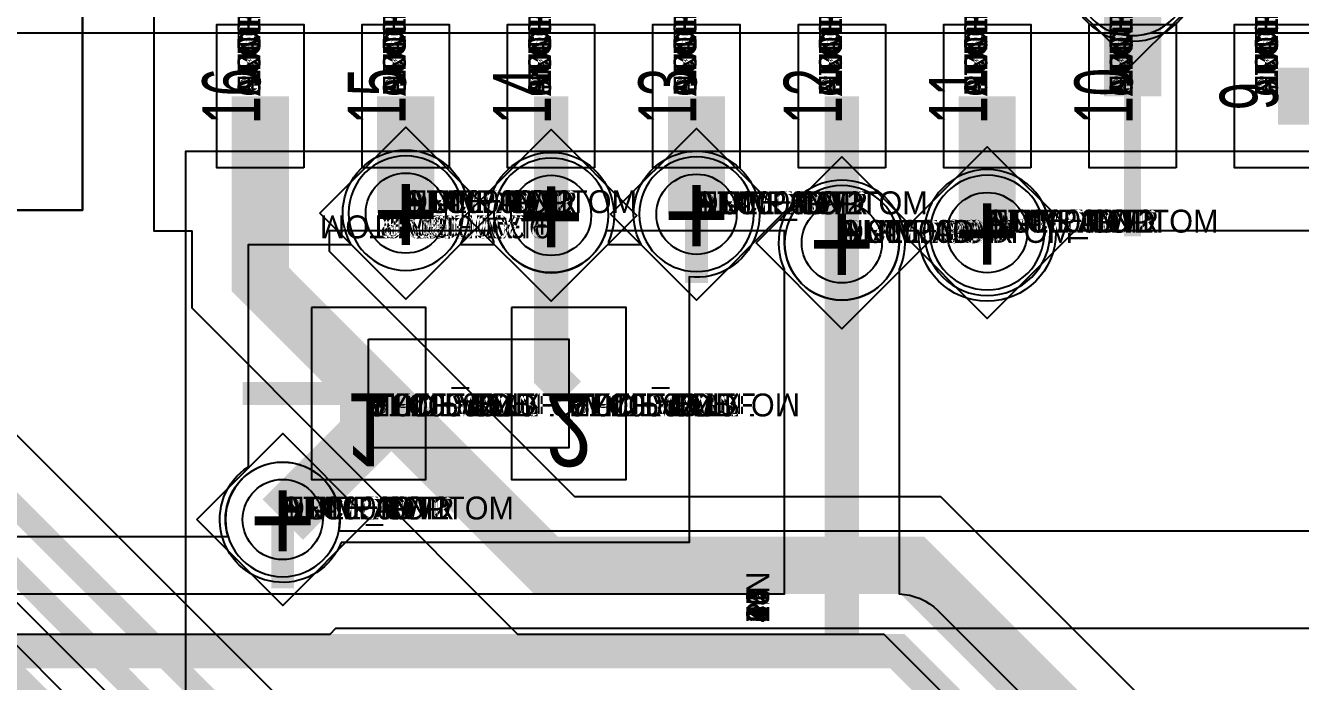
# Model space of a CAD drawing. Extents: x 0 to 323, y 0 to 320.
# Drawn here: x 116.62 to 127.76, y 221.19 to 226.92 of the extents above; entities that cross this region are included whole.
import ezdxf
from ezdxf.enums import TextEntityAlignment as Align

# ---------------------------------------------------------------- set-up
doc = ezdxf.new("R2010")
doc.units = 0
doc.header["$MEASUREMENT"] = 0
doc.layers.get('0').update_dxf_attribs({"linetype": 'CONTINUOUS'})
for name, color, linetype in [('CDN_FIGURES', 7, 'CONTINUOUS'), ('ETCH_BOTTOM', 7, 'CONTINUOUS'), ('ETCH_GND', 3, 'CONTINUOUS'), ('ETCH_INT1', 4, 'CONTINUOUS'), ('ETCH_INT2', 5, 'CONTINUOUS'), ('ETCH_PWR', 6, 'CONTINUOUS'), ('ETCH_TOP', 2, 'CONTINUOUS'), ('MANUFACTURING_NCLEGEND-1-6', 8, 'CONTINUOUS'), ('PACKAGE_GEOMETRY_ASSEMBLY_TOP', 11, 'CONTINUOUS'), ('PACKAGE_GEOMETRY_PIN_NUMBER', 9, 'CONTINUOUS')]:
    doc.layers.add(name, color=color, linetype=linetype)

# ---------------------------------------------------------------- blocks, each defined once
blk = doc.blocks.new('PAD_INFO')
for tag in ['SHAPE_TYPE', 'PAD_HEIGHT', 'PAD_LAYER', 'PAD_TYPE', 'PAD_WIDTH']:
    blk.add_attdef(tag, (0, 0), '', height=0.2)
at = {"flags": 2}
blk.add_attdef('CDN_TYPE', (0, 0), '', height=0.2, dxfattribs=at)
blk = doc.blocks.new('DRILL_INFO')
at = {"flags": 2}
blk.add_attdef('CDN_TYPE', (0, 0), '', height=0.2, dxfattribs=at)
for tag in ['FSHAPE', 'FCHAR', 'DRILL_HEIGHT', 'DIAMETER', 'PLATED', 'DRILL_WIDTH']:
    blk.add_attdef(tag, (0, 0), '', height=0.2)
blk = doc.blocks.new('VIA0700X0300')
at = {"layer": 'ETCH_BOTTOM'}
blk.add_circle((0, 0), 0.35, dxfattribs=at)
at = {"layer": 'ETCH_GND'}
blk.add_circle((0, 0), 0.35, dxfattribs=at)
at = {"layer": 'ETCH_INT1'}
blk.add_circle((0, 0), 0.35, dxfattribs=at)
at = {"layer": 'ETCH_INT2'}
blk.add_circle((0, 0), 0.35, dxfattribs=at)
at = {"layer": 'ETCH_PWR'}
blk.add_circle((0, 0), 0.35, dxfattribs=at)
at = {"layer": 'ETCH_TOP'}
blk.add_circle((0, 0), 0.35, dxfattribs=at)
ref = blk.add_blockref('PAD_INFO', (0, 0))
ref.add_attrib('PAD_LAYER', 'ETCH_TOP', (0, 0), dxfattribs={"height": 0.2})
ref.add_attrib('SHAPE_TYPE', 'NULL', (0, 0), dxfattribs={"height": 0.2})
ref.add_attrib('PAD_TYPE', 'ANTIPAD', (0, 0), dxfattribs={"height": 0.2})
ref.add_attrib('PAD_WIDTH', '0.000000', (0, 0), dxfattribs={"height": 0.2})
ref.add_attrib('PAD_HEIGHT', '0.000000', (0, 0), dxfattribs={"height": 0.2})
ref = blk.add_blockref('PAD_INFO', (0, 0))
ref.add_attrib('PAD_LAYER', 'ETCH_GND', (0, 0), dxfattribs={"height": 0.2})
ref.add_attrib('SHAPE_TYPE', 'NULL', (0, 0), dxfattribs={"height": 0.2})
ref.add_attrib('PAD_TYPE', 'ANTIPAD', (0, 0), dxfattribs={"height": 0.2})
ref.add_attrib('PAD_WIDTH', '0.000000', (0, 0), dxfattribs={"height": 0.2})
ref.add_attrib('PAD_HEIGHT', '0.000000', (0, 0), dxfattribs={"height": 0.2})
ref = blk.add_blockref('PAD_INFO', (0, 0))
ref.add_attrib('PAD_LAYER', 'ETCH_INT1', (0, 0), dxfattribs={"height": 0.2})
ref.add_attrib('SHAPE_TYPE', 'NULL', (0, 0), dxfattribs={"height": 0.2})
ref.add_attrib('PAD_TYPE', 'ANTIPAD', (0, 0), dxfattribs={"height": 0.2})
ref.add_attrib('PAD_WIDTH', '0.000000', (0, 0), dxfattribs={"height": 0.2})
ref.add_attrib('PAD_HEIGHT', '0.000000', (0, 0), dxfattribs={"height": 0.2})
ref = blk.add_blockref('PAD_INFO', (0, 0))
ref.add_attrib('PAD_LAYER', 'ETCH_INT2', (0, 0), dxfattribs={"height": 0.2})
ref.add_attrib('SHAPE_TYPE', 'NULL', (0, 0), dxfattribs={"height": 0.2})
ref.add_attrib('PAD_TYPE', 'ANTIPAD', (0, 0), dxfattribs={"height": 0.2})
ref.add_attrib('PAD_WIDTH', '0.000000', (0, 0), dxfattribs={"height": 0.2})
ref.add_attrib('PAD_HEIGHT', '0.000000', (0, 0), dxfattribs={"height": 0.2})
ref = blk.add_blockref('PAD_INFO', (0, 0))
ref.add_attrib('PAD_LAYER', 'ETCH_PWR', (0, 0), dxfattribs={"height": 0.2})
ref.add_attrib('SHAPE_TYPE', 'NULL', (0, 0), dxfattribs={"height": 0.2})
ref.add_attrib('PAD_TYPE', 'ANTIPAD', (0, 0), dxfattribs={"height": 0.2})
ref.add_attrib('PAD_WIDTH', '0.000000', (0, 0), dxfattribs={"height": 0.2})
ref.add_attrib('PAD_HEIGHT', '0.000000', (0, 0), dxfattribs={"height": 0.2})
ref = blk.add_blockref('PAD_INFO', (0, 0))
ref.add_attrib('PAD_LAYER', 'ETCH_BOTTOM', (0, 0), dxfattribs={"height": 0.2})
ref.add_attrib('SHAPE_TYPE', 'NULL', (0, 0), dxfattribs={"height": 0.2})
ref.add_attrib('PAD_TYPE', 'ANTIPAD', (0, 0), dxfattribs={"height": 0.2})
ref.add_attrib('PAD_WIDTH', '0.000000', (0, 0), dxfattribs={"height": 0.2})
ref.add_attrib('PAD_HEIGHT', '0.000000', (0, 0), dxfattribs={"height": 0.2})
ref = blk.add_blockref('PAD_INFO', (0, 0))
ref.add_attrib('PAD_LAYER', 'ETCH_TOP', (0, 0), dxfattribs={"height": 0.2})
ref.add_attrib('SHAPE_TYPE', 'NULL', (0, 0), dxfattribs={"height": 0.2})
ref.add_attrib('PAD_TYPE', 'THERMAL', (0, 0), dxfattribs={"height": 0.2})
ref.add_attrib('PAD_WIDTH', '0.000000', (0, 0), dxfattribs={"height": 0.2})
ref.add_attrib('PAD_HEIGHT', '0.000000', (0, 0), dxfattribs={"height": 0.2})
ref = blk.add_blockref('PAD_INFO', (0, 0))
ref.add_attrib('PAD_LAYER', 'ETCH_GND', (0, 0), dxfattribs={"height": 0.2})
ref.add_attrib('SHAPE_TYPE', 'NULL', (0, 0), dxfattribs={"height": 0.2})
ref.add_attrib('PAD_TYPE', 'THERMAL', (0, 0), dxfattribs={"height": 0.2})
ref.add_attrib('PAD_WIDTH', '0.000000', (0, 0), dxfattribs={"height": 0.2})
ref.add_attrib('PAD_HEIGHT', '0.000000', (0, 0), dxfattribs={"height": 0.2})
ref = blk.add_blockref('PAD_INFO', (0, 0))
ref.add_attrib('PAD_LAYER', 'ETCH_INT1', (0, 0), dxfattribs={"height": 0.2})
ref.add_attrib('SHAPE_TYPE', 'NULL', (0, 0), dxfattribs={"height": 0.2})
ref.add_attrib('PAD_TYPE', 'THERMAL', (0, 0), dxfattribs={"height": 0.2})
ref.add_attrib('PAD_WIDTH', '0.000000', (0, 0), dxfattribs={"height": 0.2})
ref.add_attrib('PAD_HEIGHT', '0.000000', (0, 0), dxfattribs={"height": 0.2})
ref = blk.add_blockref('PAD_INFO', (0, 0))
ref.add_attrib('PAD_LAYER', 'ETCH_INT2', (0, 0), dxfattribs={"height": 0.2})
ref.add_attrib('SHAPE_TYPE', 'NULL', (0, 0), dxfattribs={"height": 0.2})
ref.add_attrib('PAD_TYPE', 'THERMAL', (0, 0), dxfattribs={"height": 0.2})
ref.add_attrib('PAD_WIDTH', '0.000000', (0, 0), dxfattribs={"height": 0.2})
ref.add_attrib('PAD_HEIGHT', '0.000000', (0, 0), dxfattribs={"height": 0.2})
ref = blk.add_blockref('PAD_INFO', (0, 0))
ref.add_attrib('PAD_LAYER', 'ETCH_PWR', (0, 0), dxfattribs={"height": 0.2})
ref.add_attrib('SHAPE_TYPE', 'NULL', (0, 0), dxfattribs={"height": 0.2})
ref.add_attrib('PAD_TYPE', 'THERMAL', (0, 0), dxfattribs={"height": 0.2})
ref.add_attrib('PAD_WIDTH', '0.000000', (0, 0), dxfattribs={"height": 0.2})
ref.add_attrib('PAD_HEIGHT', '0.000000', (0, 0), dxfattribs={"height": 0.2})
ref = blk.add_blockref('PAD_INFO', (0, 0))
ref.add_attrib('PAD_LAYER', 'ETCH_BOTTOM', (0, 0), dxfattribs={"height": 0.2})
ref.add_attrib('SHAPE_TYPE', 'NULL', (0, 0), dxfattribs={"height": 0.2})
ref.add_attrib('PAD_TYPE', 'THERMAL', (0, 0), dxfattribs={"height": 0.2})
ref.add_attrib('PAD_WIDTH', '0.000000', (0, 0), dxfattribs={"height": 0.2})
ref.add_attrib('PAD_HEIGHT', '0.000000', (0, 0), dxfattribs={"height": 0.2})
ref = blk.add_blockref('PAD_INFO', (0, 0))
ref.add_attrib('PAD_LAYER', 'ETCH_TOP', (0, 0), dxfattribs={"height": 0.2})
ref.add_attrib('SHAPE_TYPE', 'CIRCLE', (0, 0), dxfattribs={"height": 0.2})
ref.add_attrib('PAD_TYPE', 'REGULAR', (0, 0), dxfattribs={"height": 0.2})
ref.add_attrib('PAD_WIDTH', '0.700000', (0, 0), dxfattribs={"height": 0.2})
ref.add_attrib('PAD_HEIGHT', '0.700000', (0, 0), dxfattribs={"height": 0.2})
ref = blk.add_blockref('PAD_INFO', (0, 0))
ref.add_attrib('PAD_LAYER', 'ETCH_GND', (0, 0), dxfattribs={"height": 0.2})
ref.add_attrib('SHAPE_TYPE', 'CIRCLE', (0, 0), dxfattribs={"height": 0.2})
ref.add_attrib('PAD_TYPE', 'REGULAR', (0, 0), dxfattribs={"height": 0.2})
ref.add_attrib('PAD_WIDTH', '0.700000', (0, 0), dxfattribs={"height": 0.2})
ref.add_attrib('PAD_HEIGHT', '0.700000', (0, 0), dxfattribs={"height": 0.2})
ref = blk.add_blockref('PAD_INFO', (0, 0))
ref.add_attrib('PAD_LAYER', 'ETCH_INT1', (0, 0), dxfattribs={"height": 0.2})
ref.add_attrib('SHAPE_TYPE', 'CIRCLE', (0, 0), dxfattribs={"height": 0.2})
ref.add_attrib('PAD_TYPE', 'REGULAR', (0, 0), dxfattribs={"height": 0.2})
ref.add_attrib('PAD_WIDTH', '0.700000', (0, 0), dxfattribs={"height": 0.2})
ref.add_attrib('PAD_HEIGHT', '0.700000', (0, 0), dxfattribs={"height": 0.2})
ref = blk.add_blockref('PAD_INFO', (0, 0))
ref.add_attrib('PAD_LAYER', 'ETCH_INT2', (0, 0), dxfattribs={"height": 0.2})
ref.add_attrib('SHAPE_TYPE', 'CIRCLE', (0, 0), dxfattribs={"height": 0.2})
ref.add_attrib('PAD_TYPE', 'REGULAR', (0, 0), dxfattribs={"height": 0.2})
ref.add_attrib('PAD_WIDTH', '0.700000', (0, 0), dxfattribs={"height": 0.2})
ref.add_attrib('PAD_HEIGHT', '0.700000', (0, 0), dxfattribs={"height": 0.2})
ref = blk.add_blockref('PAD_INFO', (0, 0))
ref.add_attrib('PAD_LAYER', 'ETCH_PWR', (0, 0), dxfattribs={"height": 0.2})
ref.add_attrib('SHAPE_TYPE', 'CIRCLE', (0, 0), dxfattribs={"height": 0.2})
ref.add_attrib('PAD_TYPE', 'REGULAR', (0, 0), dxfattribs={"height": 0.2})
ref.add_attrib('PAD_WIDTH', '0.700000', (0, 0), dxfattribs={"height": 0.2})
ref.add_attrib('PAD_HEIGHT', '0.700000', (0, 0), dxfattribs={"height": 0.2})
ref = blk.add_blockref('PAD_INFO', (0, 0))
ref.add_attrib('PAD_LAYER', 'ETCH_BOTTOM', (0, 0), dxfattribs={"height": 0.2})
ref.add_attrib('SHAPE_TYPE', 'CIRCLE', (0, 0), dxfattribs={"height": 0.2})
ref.add_attrib('PAD_TYPE', 'REGULAR', (0, 0), dxfattribs={"height": 0.2})
ref.add_attrib('PAD_WIDTH', '0.700000', (0, 0), dxfattribs={"height": 0.2})
ref.add_attrib('PAD_HEIGHT', '0.700000', (0, 0), dxfattribs={"height": 0.2})
ref = blk.add_blockref('DRILL_INFO', (0, 0))
ref.add_attrib('DIAMETER', '0.300000', (0, 0), dxfattribs={"height": 0.2})
ref.add_attrib('PLATED', 'PLATED', (0, 0), dxfattribs={"height": 0.2})
ref.add_attrib('FSHAPE', 'DIAMOND', (0, 0), dxfattribs={"height": 0.2})
ref.add_attrib('FCHAR', '+', (0, 0), dxfattribs={"height": 0.2})
ref.add_attrib('DRILL_WIDTH', '1.500000', (0, 0), dxfattribs={"height": 0.2})
ref.add_attrib('DRILL_HEIGHT', '1.500000', (0, 0), dxfattribs={"height": 0.2})
for tag in ['CDN_TYPE', 'PIN']:
    blk.add_attdef(tag, (0, 0), '', height=0.2)
at = {"flags": 2}
for tag in ['PSTKNAME', 'BBV']:
    blk.add_attdef(tag, (0, 0), '', height=0.2, dxfattribs=at)
blk = doc.blocks.new('FIGURE_DIAMOND')
at = {"layer": 'CDN_FIGURES'}
blk.add_lwpolyline([(-0.5, 0), (0, 0.5), (0.5, 0), (0, -0.5)], close=True, dxfattribs=at)
blk = doc.blocks.new('RC1000X1500TS')
at = {"layer": 'ETCH_TOP'}
blk.add_lwpolyline([(-0.5, -0.75), (-0.5, 0.75), (0.5, 0.75), (0.5, -0.75)], close=True, dxfattribs=at)
ref = blk.add_blockref('PAD_INFO', (0, 0))
ref.add_attrib('PAD_LAYER', 'ETCH_TOP', (0, 0), dxfattribs={"height": 0.2})
ref.add_attrib('SHAPE_TYPE', 'NULL', (0, 0), dxfattribs={"height": 0.2})
ref.add_attrib('PAD_TYPE', 'ANTIPAD', (0, 0), dxfattribs={"height": 0.2})
ref.add_attrib('PAD_WIDTH', '0.000000', (0, 0), dxfattribs={"height": 0.2})
ref.add_attrib('PAD_HEIGHT', '0.000000', (0, 0), dxfattribs={"height": 0.2})
ref = blk.add_blockref('PAD_INFO', (0, 0))
ref.add_attrib('PAD_LAYER', 'ETCH_GND', (0, 0), dxfattribs={"height": 0.2})
ref.add_attrib('SHAPE_TYPE', 'NULL', (0, 0), dxfattribs={"height": 0.2})
ref.add_attrib('PAD_TYPE', 'ANTIPAD', (0, 0), dxfattribs={"height": 0.2})
ref.add_attrib('PAD_WIDTH', '0.000000', (0, 0), dxfattribs={"height": 0.2})
ref.add_attrib('PAD_HEIGHT', '0.000000', (0, 0), dxfattribs={"height": 0.2})
ref = blk.add_blockref('PAD_INFO', (0, 0))
ref.add_attrib('PAD_LAYER', 'ETCH_INT1', (0, 0), dxfattribs={"height": 0.2})
ref.add_attrib('SHAPE_TYPE', 'NULL', (0, 0), dxfattribs={"height": 0.2})
ref.add_attrib('PAD_TYPE', 'ANTIPAD', (0, 0), dxfattribs={"height": 0.2})
ref.add_attrib('PAD_WIDTH', '0.000000', (0, 0), dxfattribs={"height": 0.2})
ref.add_attrib('PAD_HEIGHT', '0.000000', (0, 0), dxfattribs={"height": 0.2})
ref = blk.add_blockref('PAD_INFO', (0, 0))
ref.add_attrib('PAD_LAYER', 'ETCH_INT2', (0, 0), dxfattribs={"height": 0.2})
ref.add_attrib('SHAPE_TYPE', 'NULL', (0, 0), dxfattribs={"height": 0.2})
ref.add_attrib('PAD_TYPE', 'ANTIPAD', (0, 0), dxfattribs={"height": 0.2})
ref.add_attrib('PAD_WIDTH', '0.000000', (0, 0), dxfattribs={"height": 0.2})
ref.add_attrib('PAD_HEIGHT', '0.000000', (0, 0), dxfattribs={"height": 0.2})
ref = blk.add_blockref('PAD_INFO', (0, 0))
ref.add_attrib('PAD_LAYER', 'ETCH_PWR', (0, 0), dxfattribs={"height": 0.2})
ref.add_attrib('SHAPE_TYPE', 'NULL', (0, 0), dxfattribs={"height": 0.2})
ref.add_attrib('PAD_TYPE', 'ANTIPAD', (0, 0), dxfattribs={"height": 0.2})
ref.add_attrib('PAD_WIDTH', '0.000000', (0, 0), dxfattribs={"height": 0.2})
ref.add_attrib('PAD_HEIGHT', '0.000000', (0, 0), dxfattribs={"height": 0.2})
ref = blk.add_blockref('PAD_INFO', (0, 0))
ref.add_attrib('PAD_LAYER', 'ETCH_BOTTOM', (0, 0), dxfattribs={"height": 0.2})
ref.add_attrib('SHAPE_TYPE', 'NULL', (0, 0), dxfattribs={"height": 0.2})
ref.add_attrib('PAD_TYPE', 'ANTIPAD', (0, 0), dxfattribs={"height": 0.2})
ref.add_attrib('PAD_WIDTH', '0.000000', (0, 0), dxfattribs={"height": 0.2})
ref.add_attrib('PAD_HEIGHT', '0.000000', (0, 0), dxfattribs={"height": 0.2})
ref = blk.add_blockref('PAD_INFO', (0, 0))
ref.add_attrib('PAD_LAYER', 'ETCH_TOP', (0, 0), dxfattribs={"height": 0.2})
ref.add_attrib('SHAPE_TYPE', 'NULL', (0, 0), dxfattribs={"height": 0.2})
ref.add_attrib('PAD_TYPE', 'THERMAL', (0, 0), dxfattribs={"height": 0.2})
ref.add_attrib('PAD_WIDTH', '0.000000', (0, 0), dxfattribs={"height": 0.2})
ref.add_attrib('PAD_HEIGHT', '0.000000', (0, 0), dxfattribs={"height": 0.2})
ref = blk.add_blockref('PAD_INFO', (0, 0))
ref.add_attrib('PAD_LAYER', 'ETCH_GND', (0, 0), dxfattribs={"height": 0.2})
ref.add_attrib('SHAPE_TYPE', 'NULL', (0, 0), dxfattribs={"height": 0.2})
ref.add_attrib('PAD_TYPE', 'THERMAL', (0, 0), dxfattribs={"height": 0.2})
ref.add_attrib('PAD_WIDTH', '0.000000', (0, 0), dxfattribs={"height": 0.2})
ref.add_attrib('PAD_HEIGHT', '0.000000', (0, 0), dxfattribs={"height": 0.2})
ref = blk.add_blockref('PAD_INFO', (0, 0))
ref.add_attrib('PAD_LAYER', 'ETCH_INT1', (0, 0), dxfattribs={"height": 0.2})
ref.add_attrib('SHAPE_TYPE', 'NULL', (0, 0), dxfattribs={"height": 0.2})
ref.add_attrib('PAD_TYPE', 'THERMAL', (0, 0), dxfattribs={"height": 0.2})
ref.add_attrib('PAD_WIDTH', '0.000000', (0, 0), dxfattribs={"height": 0.2})
ref.add_attrib('PAD_HEIGHT', '0.000000', (0, 0), dxfattribs={"height": 0.2})
ref = blk.add_blockref('PAD_INFO', (0, 0))
ref.add_attrib('PAD_LAYER', 'ETCH_INT2', (0, 0), dxfattribs={"height": 0.2})
ref.add_attrib('SHAPE_TYPE', 'NULL', (0, 0), dxfattribs={"height": 0.2})
ref.add_attrib('PAD_TYPE', 'THERMAL', (0, 0), dxfattribs={"height": 0.2})
ref.add_attrib('PAD_WIDTH', '0.000000', (0, 0), dxfattribs={"height": 0.2})
ref.add_attrib('PAD_HEIGHT', '0.000000', (0, 0), dxfattribs={"height": 0.2})
ref = blk.add_blockref('PAD_INFO', (0, 0))
ref.add_attrib('PAD_LAYER', 'ETCH_PWR', (0, 0), dxfattribs={"height": 0.2})
ref.add_attrib('SHAPE_TYPE', 'NULL', (0, 0), dxfattribs={"height": 0.2})
ref.add_attrib('PAD_TYPE', 'THERMAL', (0, 0), dxfattribs={"height": 0.2})
ref.add_attrib('PAD_WIDTH', '0.000000', (0, 0), dxfattribs={"height": 0.2})
ref.add_attrib('PAD_HEIGHT', '0.000000', (0, 0), dxfattribs={"height": 0.2})
ref = blk.add_blockref('PAD_INFO', (0, 0))
ref.add_attrib('PAD_LAYER', 'ETCH_BOTTOM', (0, 0), dxfattribs={"height": 0.2})
ref.add_attrib('SHAPE_TYPE', 'NULL', (0, 0), dxfattribs={"height": 0.2})
ref.add_attrib('PAD_TYPE', 'THERMAL', (0, 0), dxfattribs={"height": 0.2})
ref.add_attrib('PAD_WIDTH', '0.000000', (0, 0), dxfattribs={"height": 0.2})
ref.add_attrib('PAD_HEIGHT', '0.000000', (0, 0), dxfattribs={"height": 0.2})
ref = blk.add_blockref('PAD_INFO', (0, 0))
ref.add_attrib('PAD_LAYER', 'ETCH_GND', (0, 0), dxfattribs={"height": 0.2})
ref.add_attrib('SHAPE_TYPE', 'NULL', (0, 0), dxfattribs={"height": 0.2})
ref.add_attrib('PAD_TYPE', 'REGULAR', (0, 0), dxfattribs={"height": 0.2})
ref.add_attrib('PAD_WIDTH', '0.000000', (0, 0), dxfattribs={"height": 0.2})
ref.add_attrib('PAD_HEIGHT', '0.000000', (0, 0), dxfattribs={"height": 0.2})
ref = blk.add_blockref('PAD_INFO', (0, 0))
ref.add_attrib('PAD_LAYER', 'ETCH_INT1', (0, 0), dxfattribs={"height": 0.2})
ref.add_attrib('SHAPE_TYPE', 'NULL', (0, 0), dxfattribs={"height": 0.2})
ref.add_attrib('PAD_TYPE', 'REGULAR', (0, 0), dxfattribs={"height": 0.2})
ref.add_attrib('PAD_WIDTH', '0.000000', (0, 0), dxfattribs={"height": 0.2})
ref.add_attrib('PAD_HEIGHT', '0.000000', (0, 0), dxfattribs={"height": 0.2})
ref = blk.add_blockref('PAD_INFO', (0, 0))
ref.add_attrib('PAD_LAYER', 'ETCH_INT2', (0, 0), dxfattribs={"height": 0.2})
ref.add_attrib('SHAPE_TYPE', 'NULL', (0, 0), dxfattribs={"height": 0.2})
ref.add_attrib('PAD_TYPE', 'REGULAR', (0, 0), dxfattribs={"height": 0.2})
ref.add_attrib('PAD_WIDTH', '0.000000', (0, 0), dxfattribs={"height": 0.2})
ref.add_attrib('PAD_HEIGHT', '0.000000', (0, 0), dxfattribs={"height": 0.2})
ref = blk.add_blockref('PAD_INFO', (0, 0))
ref.add_attrib('PAD_LAYER', 'ETCH_PWR', (0, 0), dxfattribs={"height": 0.2})
ref.add_attrib('SHAPE_TYPE', 'NULL', (0, 0), dxfattribs={"height": 0.2})
ref.add_attrib('PAD_TYPE', 'REGULAR', (0, 0), dxfattribs={"height": 0.2})
ref.add_attrib('PAD_WIDTH', '0.000000', (0, 0), dxfattribs={"height": 0.2})
ref.add_attrib('PAD_HEIGHT', '0.000000', (0, 0), dxfattribs={"height": 0.2})
ref = blk.add_blockref('PAD_INFO', (0, 0))
ref.add_attrib('PAD_LAYER', 'ETCH_BOTTOM', (0, 0), dxfattribs={"height": 0.2})
ref.add_attrib('SHAPE_TYPE', 'NULL', (0, 0), dxfattribs={"height": 0.2})
ref.add_attrib('PAD_TYPE', 'REGULAR', (0, 0), dxfattribs={"height": 0.2})
ref.add_attrib('PAD_WIDTH', '0.000000', (0, 0), dxfattribs={"height": 0.2})
ref.add_attrib('PAD_HEIGHT', '0.000000', (0, 0), dxfattribs={"height": 0.2})
ref = blk.add_blockref('DRILL_INFO', (0, 0))
ref.add_attrib('DIAMETER', '0.000000', (0, 0), dxfattribs={"height": 0.2})
ref.add_attrib('PLATED', 'PLATED', (0, 0), dxfattribs={"height": 0.2})
ref.add_attrib('FSHAPE', 'NULL', (0, 0), dxfattribs={"height": 0.2})
ref.add_attrib('DRILL_WIDTH', '0.000000', (0, 0), dxfattribs={"height": 0.2})
ref.add_attrib('DRILL_HEIGHT', '0.000000', (0, 0), dxfattribs={"height": 0.2})
ref = blk.add_blockref('PAD_INFO', (0, 0))
ref.add_attrib('PAD_LAYER', 'ETCH_TOP', (0, 0), dxfattribs={"height": 0.2})
ref.add_attrib('SHAPE_TYPE', 'RECTANGLE', (0, 0), dxfattribs={"height": 0.2})
ref.add_attrib('PAD_TYPE', 'REGULAR', (0, 0), dxfattribs={"height": 0.2})
ref.add_attrib('PAD_WIDTH', '1.000000', (0, 0), dxfattribs={"height": 0.2})
ref.add_attrib('PAD_HEIGHT', '1.500000', (0, 0), dxfattribs={"height": 0.2})
for tag in ['CDN_TYPE', 'PIN']:
    blk.add_attdef(tag, (0, 0), '', height=0.2)
at = {"flags": 2}
for tag in ['PSTKNAME', 'BBV']:
    blk.add_attdef(tag, (0, 0), '', height=0.2, dxfattribs=at)
blk = doc.blocks.new('F56')
at = {"layer": 'PACKAGE_GEOMETRY_ASSEMBLY_TOP'}
blk.add_lwpolyline([(0, -0.475), (1.75, -0.475), (1.75, 0.475), (0, 0.475)], close=True, dxfattribs=at)
at = {"layer": 'ETCH_TOP'}
ref = blk.add_blockref('RC1000X1500TS', (0, 0), dxfattribs=at)
ref.add_attrib('CDN_TYPE', 'PIN', (0, 0), dxfattribs={"height": 0.2})
ref.add_attrib('PIN', '1', (0, 0), dxfattribs={"height": 0.2})
ref = blk.add_blockref('RC1000X1500TS', (1.75, 0), dxfattribs=at)
ref.add_attrib('CDN_TYPE', 'PIN', (0, 0), dxfattribs={"height": 0.2})
ref.add_attrib('PIN', '2', (0, 0), dxfattribs={"height": 0.2})
at = {"flags": 2}
for tag in ['SYMBOL_TYPE', 'CDN_TYPE', 'REFDES']:
    blk.add_attdef(tag, (0, 0), '', height=0.2, dxfattribs=at)
blk = doc.blocks.new('RC1250X0760TS')
at = {"layer": 'ETCH_TOP'}
blk.add_lwpolyline([(-0.625, -0.38), (-0.625, 0.38), (0.625, 0.38), (0.625, -0.38)], close=True, dxfattribs=at)
ref = blk.add_blockref('PAD_INFO', (0, 0))
ref.add_attrib('PAD_LAYER', 'ETCH_TOP', (0, 0), dxfattribs={"height": 0.2})
ref.add_attrib('SHAPE_TYPE', 'NULL', (0, 0), dxfattribs={"height": 0.2})
ref.add_attrib('PAD_TYPE', 'ANTIPAD', (0, 0), dxfattribs={"height": 0.2})
ref.add_attrib('PAD_WIDTH', '0.000000', (0, 0), dxfattribs={"height": 0.2})
ref.add_attrib('PAD_HEIGHT', '0.000000', (0, 0), dxfattribs={"height": 0.2})
ref = blk.add_blockref('PAD_INFO', (0, 0))
ref.add_attrib('PAD_LAYER', 'ETCH_GND', (0, 0), dxfattribs={"height": 0.2})
ref.add_attrib('SHAPE_TYPE', 'NULL', (0, 0), dxfattribs={"height": 0.2})
ref.add_attrib('PAD_TYPE', 'ANTIPAD', (0, 0), dxfattribs={"height": 0.2})
ref.add_attrib('PAD_WIDTH', '0.000000', (0, 0), dxfattribs={"height": 0.2})
ref.add_attrib('PAD_HEIGHT', '0.000000', (0, 0), dxfattribs={"height": 0.2})
ref = blk.add_blockref('PAD_INFO', (0, 0))
ref.add_attrib('PAD_LAYER', 'ETCH_INT1', (0, 0), dxfattribs={"height": 0.2})
ref.add_attrib('SHAPE_TYPE', 'NULL', (0, 0), dxfattribs={"height": 0.2})
ref.add_attrib('PAD_TYPE', 'ANTIPAD', (0, 0), dxfattribs={"height": 0.2})
ref.add_attrib('PAD_WIDTH', '0.000000', (0, 0), dxfattribs={"height": 0.2})
ref.add_attrib('PAD_HEIGHT', '0.000000', (0, 0), dxfattribs={"height": 0.2})
ref = blk.add_blockref('PAD_INFO', (0, 0))
ref.add_attrib('PAD_LAYER', 'ETCH_INT2', (0, 0), dxfattribs={"height": 0.2})
ref.add_attrib('SHAPE_TYPE', 'NULL', (0, 0), dxfattribs={"height": 0.2})
ref.add_attrib('PAD_TYPE', 'ANTIPAD', (0, 0), dxfattribs={"height": 0.2})
ref.add_attrib('PAD_WIDTH', '0.000000', (0, 0), dxfattribs={"height": 0.2})
ref.add_attrib('PAD_HEIGHT', '0.000000', (0, 0), dxfattribs={"height": 0.2})
ref = blk.add_blockref('PAD_INFO', (0, 0))
ref.add_attrib('PAD_LAYER', 'ETCH_PWR', (0, 0), dxfattribs={"height": 0.2})
ref.add_attrib('SHAPE_TYPE', 'NULL', (0, 0), dxfattribs={"height": 0.2})
ref.add_attrib('PAD_TYPE', 'ANTIPAD', (0, 0), dxfattribs={"height": 0.2})
ref.add_attrib('PAD_WIDTH', '0.000000', (0, 0), dxfattribs={"height": 0.2})
ref.add_attrib('PAD_HEIGHT', '0.000000', (0, 0), dxfattribs={"height": 0.2})
ref = blk.add_blockref('PAD_INFO', (0, 0))
ref.add_attrib('PAD_LAYER', 'ETCH_BOTTOM', (0, 0), dxfattribs={"height": 0.2})
ref.add_attrib('SHAPE_TYPE', 'NULL', (0, 0), dxfattribs={"height": 0.2})
ref.add_attrib('PAD_TYPE', 'ANTIPAD', (0, 0), dxfattribs={"height": 0.2})
ref.add_attrib('PAD_WIDTH', '0.000000', (0, 0), dxfattribs={"height": 0.2})
ref.add_attrib('PAD_HEIGHT', '0.000000', (0, 0), dxfattribs={"height": 0.2})
ref = blk.add_blockref('PAD_INFO', (0, 0))
ref.add_attrib('PAD_LAYER', 'ETCH_TOP', (0, 0), dxfattribs={"height": 0.2})
ref.add_attrib('SHAPE_TYPE', 'NULL', (0, 0), dxfattribs={"height": 0.2})
ref.add_attrib('PAD_TYPE', 'THERMAL', (0, 0), dxfattribs={"height": 0.2})
ref.add_attrib('PAD_WIDTH', '0.000000', (0, 0), dxfattribs={"height": 0.2})
ref.add_attrib('PAD_HEIGHT', '0.000000', (0, 0), dxfattribs={"height": 0.2})
ref = blk.add_blockref('PAD_INFO', (0, 0))
ref.add_attrib('PAD_LAYER', 'ETCH_GND', (0, 0), dxfattribs={"height": 0.2})
ref.add_attrib('SHAPE_TYPE', 'NULL', (0, 0), dxfattribs={"height": 0.2})
ref.add_attrib('PAD_TYPE', 'THERMAL', (0, 0), dxfattribs={"height": 0.2})
ref.add_attrib('PAD_WIDTH', '0.000000', (0, 0), dxfattribs={"height": 0.2})
ref.add_attrib('PAD_HEIGHT', '0.000000', (0, 0), dxfattribs={"height": 0.2})
ref = blk.add_blockref('PAD_INFO', (0, 0))
ref.add_attrib('PAD_LAYER', 'ETCH_INT1', (0, 0), dxfattribs={"height": 0.2})
ref.add_attrib('SHAPE_TYPE', 'NULL', (0, 0), dxfattribs={"height": 0.2})
ref.add_attrib('PAD_TYPE', 'THERMAL', (0, 0), dxfattribs={"height": 0.2})
ref.add_attrib('PAD_WIDTH', '0.000000', (0, 0), dxfattribs={"height": 0.2})
ref.add_attrib('PAD_HEIGHT', '0.000000', (0, 0), dxfattribs={"height": 0.2})
ref = blk.add_blockref('PAD_INFO', (0, 0))
ref.add_attrib('PAD_LAYER', 'ETCH_INT2', (0, 0), dxfattribs={"height": 0.2})
ref.add_attrib('SHAPE_TYPE', 'NULL', (0, 0), dxfattribs={"height": 0.2})
ref.add_attrib('PAD_TYPE', 'THERMAL', (0, 0), dxfattribs={"height": 0.2})
ref.add_attrib('PAD_WIDTH', '0.000000', (0, 0), dxfattribs={"height": 0.2})
ref.add_attrib('PAD_HEIGHT', '0.000000', (0, 0), dxfattribs={"height": 0.2})
ref = blk.add_blockref('PAD_INFO', (0, 0))
ref.add_attrib('PAD_LAYER', 'ETCH_PWR', (0, 0), dxfattribs={"height": 0.2})
ref.add_attrib('SHAPE_TYPE', 'NULL', (0, 0), dxfattribs={"height": 0.2})
ref.add_attrib('PAD_TYPE', 'THERMAL', (0, 0), dxfattribs={"height": 0.2})
ref.add_attrib('PAD_WIDTH', '0.000000', (0, 0), dxfattribs={"height": 0.2})
ref.add_attrib('PAD_HEIGHT', '0.000000', (0, 0), dxfattribs={"height": 0.2})
ref = blk.add_blockref('PAD_INFO', (0, 0))
ref.add_attrib('PAD_LAYER', 'ETCH_BOTTOM', (0, 0), dxfattribs={"height": 0.2})
ref.add_attrib('SHAPE_TYPE', 'NULL', (0, 0), dxfattribs={"height": 0.2})
ref.add_attrib('PAD_TYPE', 'THERMAL', (0, 0), dxfattribs={"height": 0.2})
ref.add_attrib('PAD_WIDTH', '0.000000', (0, 0), dxfattribs={"height": 0.2})
ref.add_attrib('PAD_HEIGHT', '0.000000', (0, 0), dxfattribs={"height": 0.2})
ref = blk.add_blockref('PAD_INFO', (0, 0))
ref.add_attrib('PAD_LAYER', 'ETCH_TOP', (0, 0), dxfattribs={"height": 0.2})
ref.add_attrib('SHAPE_TYPE', 'RECTANGLE', (0, 0), dxfattribs={"height": 0.2})
ref.add_attrib('PAD_TYPE', 'REGULAR', (0, 0), dxfattribs={"height": 0.2})
ref.add_attrib('PAD_WIDTH', '1.250000', (0, 0), dxfattribs={"height": 0.2})
ref.add_attrib('PAD_HEIGHT', '0.760000', (0, 0), dxfattribs={"height": 0.2})
ref = blk.add_blockref('PAD_INFO', (0, 0))
ref.add_attrib('PAD_LAYER', 'ETCH_GND', (0, 0), dxfattribs={"height": 0.2})
ref.add_attrib('SHAPE_TYPE', 'NULL', (0, 0), dxfattribs={"height": 0.2})
ref.add_attrib('PAD_TYPE', 'REGULAR', (0, 0), dxfattribs={"height": 0.2})
ref.add_attrib('PAD_WIDTH', '0.000000', (0, 0), dxfattribs={"height": 0.2})
ref.add_attrib('PAD_HEIGHT', '0.000000', (0, 0), dxfattribs={"height": 0.2})
ref = blk.add_blockref('PAD_INFO', (0, 0))
ref.add_attrib('PAD_LAYER', 'ETCH_INT1', (0, 0), dxfattribs={"height": 0.2})
ref.add_attrib('SHAPE_TYPE', 'NULL', (0, 0), dxfattribs={"height": 0.2})
ref.add_attrib('PAD_TYPE', 'REGULAR', (0, 0), dxfattribs={"height": 0.2})
ref.add_attrib('PAD_WIDTH', '0.000000', (0, 0), dxfattribs={"height": 0.2})
ref.add_attrib('PAD_HEIGHT', '0.000000', (0, 0), dxfattribs={"height": 0.2})
ref = blk.add_blockref('PAD_INFO', (0, 0))
ref.add_attrib('PAD_LAYER', 'ETCH_INT2', (0, 0), dxfattribs={"height": 0.2})
ref.add_attrib('SHAPE_TYPE', 'NULL', (0, 0), dxfattribs={"height": 0.2})
ref.add_attrib('PAD_TYPE', 'REGULAR', (0, 0), dxfattribs={"height": 0.2})
ref.add_attrib('PAD_WIDTH', '0.000000', (0, 0), dxfattribs={"height": 0.2})
ref.add_attrib('PAD_HEIGHT', '0.000000', (0, 0), dxfattribs={"height": 0.2})
ref = blk.add_blockref('PAD_INFO', (0, 0))
ref.add_attrib('PAD_LAYER', 'ETCH_PWR', (0, 0), dxfattribs={"height": 0.2})
ref.add_attrib('SHAPE_TYPE', 'NULL', (0, 0), dxfattribs={"height": 0.2})
ref.add_attrib('PAD_TYPE', 'REGULAR', (0, 0), dxfattribs={"height": 0.2})
ref.add_attrib('PAD_WIDTH', '0.000000', (0, 0), dxfattribs={"height": 0.2})
ref.add_attrib('PAD_HEIGHT', '0.000000', (0, 0), dxfattribs={"height": 0.2})
ref = blk.add_blockref('PAD_INFO', (0, 0))
ref.add_attrib('PAD_LAYER', 'ETCH_BOTTOM', (0, 0), dxfattribs={"height": 0.2})
ref.add_attrib('SHAPE_TYPE', 'NULL', (0, 0), dxfattribs={"height": 0.2})
ref.add_attrib('PAD_TYPE', 'REGULAR', (0, 0), dxfattribs={"height": 0.2})
ref.add_attrib('PAD_WIDTH', '0.000000', (0, 0), dxfattribs={"height": 0.2})
ref.add_attrib('PAD_HEIGHT', '0.000000', (0, 0), dxfattribs={"height": 0.2})
ref = blk.add_blockref('DRILL_INFO', (0, 0))
ref.add_attrib('DIAMETER', '0.000000', (0, 0), dxfattribs={"height": 0.2})
ref.add_attrib('PLATED', 'PLATED', (0, 0), dxfattribs={"height": 0.2})
ref.add_attrib('FSHAPE', 'NULL', (0, 0), dxfattribs={"height": 0.2})
ref.add_attrib('DRILL_WIDTH', '0.000000', (0, 0), dxfattribs={"height": 0.2})
ref.add_attrib('DRILL_HEIGHT', '0.000000', (0, 0), dxfattribs={"height": 0.2})
for tag in ['CDN_TYPE', 'PIN']:
    blk.add_attdef(tag, (0, 0), '', height=0.2)
at = {"flags": 2}
for tag in ['PSTKNAME', 'BBV']:
    blk.add_attdef(tag, (0, 0), '', height=0.2, dxfattribs=at)
blk = doc.blocks.new('SO-16W')
at = {"layer": 'PACKAGE_GEOMETRY_ASSEMBLY_TOP'}
blk.add_lwpolyline([(-4.113, -5.1), (4.113, -5.1), (4.113, 5.1), (-4.113, 5.1)], close=True, dxfattribs=at)
at = {"layer": 'ETCH_TOP'}
ref = blk.add_blockref('RC1250X0760TS', (-4.726, 4.445), dxfattribs=at)
ref.add_attrib('CDN_TYPE', 'PIN', (0, 0), dxfattribs={"height": 0.2})
ref.add_attrib('PIN', '1', (0, 0), dxfattribs={"height": 0.2})
ref = blk.add_blockref('RC1250X0760TS', (4.596, 4.445), dxfattribs=at)
ref.add_attrib('CDN_TYPE', 'PIN', (0, 0), dxfattribs={"height": 0.2})
ref.add_attrib('PIN', '16', (0, 0), dxfattribs={"height": 0.2})
ref = blk.add_blockref('RC1250X0760TS', (-4.726, 3.175), dxfattribs=at)
ref.add_attrib('CDN_TYPE', 'PIN', (0, 0), dxfattribs={"height": 0.2})
ref.add_attrib('PIN', '2', (0, 0), dxfattribs={"height": 0.2})
ref = blk.add_blockref('RC1250X0760TS', (4.596, 3.175), dxfattribs=at)
ref.add_attrib('CDN_TYPE', 'PIN', (0, 0), dxfattribs={"height": 0.2})
ref.add_attrib('PIN', '15', (0, 0), dxfattribs={"height": 0.2})
ref = blk.add_blockref('RC1250X0760TS', (-4.726, 1.905), dxfattribs=at)
ref.add_attrib('CDN_TYPE', 'PIN', (0, 0), dxfattribs={"height": 0.2})
ref.add_attrib('PIN', '3', (0, 0), dxfattribs={"height": 0.2})
ref = blk.add_blockref('RC1250X0760TS', (4.596, 1.905), dxfattribs=at)
ref.add_attrib('CDN_TYPE', 'PIN', (0, 0), dxfattribs={"height": 0.2})
ref.add_attrib('PIN', '14', (0, 0), dxfattribs={"height": 0.2})
ref = blk.add_blockref('RC1250X0760TS', (-4.726, 0.635), dxfattribs=at)
ref.add_attrib('CDN_TYPE', 'PIN', (0, 0), dxfattribs={"height": 0.2})
ref.add_attrib('PIN', '4', (0, 0), dxfattribs={"height": 0.2})
ref = blk.add_blockref('RC1250X0760TS', (4.596, 0.635), dxfattribs=at)
ref.add_attrib('CDN_TYPE', 'PIN', (0, 0), dxfattribs={"height": 0.2})
ref.add_attrib('PIN', '13', (0, 0), dxfattribs={"height": 0.2})
ref = blk.add_blockref('RC1250X0760TS', (-4.726, -4.445), dxfattribs=at)
ref.add_attrib('CDN_TYPE', 'PIN', (0, 0), dxfattribs={"height": 0.2})
ref.add_attrib('PIN', '8', (0, 0), dxfattribs={"height": 0.2})
ref = blk.add_blockref('RC1250X0760TS', (-4.726, -1.905), dxfattribs=at)
ref.add_attrib('CDN_TYPE', 'PIN', (0, 0), dxfattribs={"height": 0.2})
ref.add_attrib('PIN', '6', (0, 0), dxfattribs={"height": 0.2})
ref = blk.add_blockref('RC1250X0760TS', (-4.726, -3.175), dxfattribs=at)
ref.add_attrib('CDN_TYPE', 'PIN', (0, 0), dxfattribs={"height": 0.2})
ref.add_attrib('PIN', '7', (0, 0), dxfattribs={"height": 0.2})
ref = blk.add_blockref('RC1250X0760TS', (-4.726, -0.635), dxfattribs=at)
ref.add_attrib('CDN_TYPE', 'PIN', (0, 0), dxfattribs={"height": 0.2})
ref.add_attrib('PIN', '5', (0, 0), dxfattribs={"height": 0.2})
ref = blk.add_blockref('RC1250X0760TS', (4.596, -4.445), dxfattribs=at)
ref.add_attrib('CDN_TYPE', 'PIN', (0, 0), dxfattribs={"height": 0.2})
ref.add_attrib('PIN', '9', (0, 0), dxfattribs={"height": 0.2})
ref = blk.add_blockref('RC1250X0760TS', (4.596, -0.635), dxfattribs=at)
ref.add_attrib('CDN_TYPE', 'PIN', (0, 0), dxfattribs={"height": 0.2})
ref.add_attrib('PIN', '12', (0, 0), dxfattribs={"height": 0.2})
ref = blk.add_blockref('RC1250X0760TS', (4.596, -3.175), dxfattribs=at)
ref.add_attrib('CDN_TYPE', 'PIN', (0, 0), dxfattribs={"height": 0.2})
ref.add_attrib('PIN', '10', (0, 0), dxfattribs={"height": 0.2})
ref = blk.add_blockref('RC1250X0760TS', (4.596, -1.905), dxfattribs=at)
ref.add_attrib('CDN_TYPE', 'PIN', (0, 0), dxfattribs={"height": 0.2})
ref.add_attrib('PIN', '11', (0, 0), dxfattribs={"height": 0.2})
at = {"flags": 2}
for tag in ['SYMBOL_TYPE', 'CDN_TYPE', 'REFDES']:
    blk.add_attdef(tag, (0, 0), '', height=0.2, dxfattribs=at)

msp = doc.modelspace()

# ---------------------------------------------------------------- linework, layer by layer
at = {"layer": 'ETCH_BOTTOM'}
for points in [[(126.838, 227.33, 1), (125.738, 227.33, 1)], [(119.375, 222.405, -1.371411), (118.563, 223.066), (118.563, 225.006), (119.461, 225.006, -1.731398), (120.414, 225.006), (120.708, 225.006), (120.708, 225.031, -1.558329), (121.708, 225.031), (121.708, 225.006), (121.996, 225.006, -4.130544), (122.413, 224.724), (122.413, 222.405)], [(125.568, 225.11, 1), (124.468, 225.11, 1)]]:
    msp.add_lwpolyline(points, format="xyb", close=True, dxfattribs=at)
for points, format in [([(123.748, 221.455, 0.3, 0.3, 0), (113.163, 221.455, 0.3, 0.3, 0), (111.913, 220.205, 0.3, 0.3, 0), (107.888, 220.205, 0.3, 0.3, 0), (106.063, 222.031, 0.3, 0.3, 0), (106.063, 224.405, 0.3, 0.3, 0), (105.063, 225.405, 0.3, 0.3, 0), (105.063, 227.455, 0.3, 0.3, 0)], "xyseb"), ([(117.113, 227.055), (117.113, 225.305), (114.513, 225.305), (114.513, 225.808, -1.095232), (114.513, 226.903), (114.513, 227.558, -0.912717)], "xyb"), ([(126.288, 226.73, 0.2, 0.2, 0), (126.288, 227.33, 0.2, 0.2, 0)], "xyseb"), ([(119.938, 225.28, 0.2, 0.2, 0), (119.938, 225.881, 0.2, 0.2, 0)], "xyseb"), ([(122.478, 225.27, 0.2, 0.2, 0), (122.478, 225.871, 0.2, 0.2, 0)], "xyseb"), ([(109.43, 225.106), (110.552, 225.106, -1.30201), (111.263, 224.315), (111.263, 221.255), (110.813, 221.255), (110.813, 221.085, -0.178283), (110.842, 220.706), (111.706, 220.706), (112.956, 221.956), (123.248, 221.956), (123.248, 224.791, -1.558329), (124.248, 224.791), (124.248, 221.955, -0.190714), (124.586, 221.809), (132.068, 214.327)], "xyb"), ([(121.208, 225.26, 0.3, 0.3, 0), (121.208, 223.86, 0.3, 0.3, 0), (121.363, 223.705, 0.3, 0.3, 0)], "xyseb"), ([(122.478, 224.67, 0.2, 0.2, 0), (122.478, 225.27, 0.2, 0.2, 0)], "xyseb"), ([(123.748, 221.455, 0.3, 0.3, 0), (123.748, 225.02, 0.3, 0.3, 0)], "xyseb"), ([(119.613, 223.705, 0.5, 0.5, 0), (119.613, 223.355, 0.5, 0.5, 0), (118.863, 222.605, 0.5, 0.5, 0)], "xyseb"), ([(118.512, 223.705, 0.2, 0.2, 0), (119.613, 223.705, 0.2, 0.2, 0)], "xyseb"), ([(118.863, 222.005, 0.2, 0.2, 0), (118.863, 222.605, 0.2, 0.2, 0)], "xyseb"), ([(123.748, 221.455, 0.3, 0.3, 0), (124.232, 221.455, 0.3, 0.3, 0), (131.568, 214.12, 0.3, 0.3, 0), (131.568, 170.66, 0.3, 0.3, 0), (131.013, 170.105, 0.3, 0.3, 0), (131.013, 164.955, 0.3, 0.3, 0)], "xyseb")]:
    msp.add_lwpolyline(points, format=format, dxfattribs=at)
at = {"layer": 'ETCH_GND'}
for points in [[(121.708, 225.26, 1), (120.708, 225.26, 1)], [(125.518, 225.11, 1), (124.518, 225.11, 1)], [(124.248, 225.02, 1), (123.248, 225.02, 1)]]:
    msp.add_lwpolyline(points, format="xyb", close=True, dxfattribs=at)
at = {"layer": 'ETCH_INT1'}
for points, format in [([(123.105, 213.455, 0.2, 0.2, 0), (122.733, 213.828, 0.2, 0.2, 0), (122.733, 216.511, 0.2, 0.2, 0), (111.968, 227.275, 0.2, 0.2, 0), (111.508, 227.275, 0.2, 0.2, 0), (110.148, 228.635, 0.2, 0.2, 0), (107.597, 228.635, 0.2, 0.2, 0), (107.277, 228.955, 0.2, 0.2, 0), (106.448, 228.955, 0.2, 0.2, 0), (106.398, 228.905, 0.2, 0.2, 0), (91.958, 228.905, 0.2, 0.2, 0), (90.813, 230.051, 0.2, 0.2, 0), (90.813, 230.57, 0.2, 0.2, 0), (90.227, 231.155, 0.2, 0.2, 0), (89.398, 231.155, 0.2, 0.2, 0), (89.168, 230.925, 0.2, 0.2, 0), (53.928, 230.925, 0.2, 0.2, 0)], "xyseb"), ([(54.094, 230.525, 0.2, 0.2, 0), (89.334, 230.525, 0.2, 0.2, 0), (89.564, 230.755, 0.2, 0.2, 0), (90.061, 230.755, 0.2, 0.2, 0), (90.413, 230.404, 0.2, 0.2, 0), (90.413, 229.885, 0.2, 0.2, 0), (91.793, 228.505, 0.2, 0.2, 0), (106.564, 228.505, 0.2, 0.2, 0), (106.614, 228.555, 0.2, 0.2, 0), (107.111, 228.555, 0.2, 0.2, 0), (107.431, 228.235, 0.2, 0.2, 0), (109.983, 228.235, 0.2, 0.2, 0), (111.343, 226.875, 0.2, 0.2, 0), (111.803, 226.875, 0.2, 0.2, 0), (122.333, 216.345, 0.2, 0.2, 0), (122.333, 213.828, 0.2, 0.2, 0), (121.96, 213.455, 0.2, 0.2, 0)], "xyseb"), ([(121.883, 214.014), (121.883, 216.159), (111.616, 226.425), (111.156, 226.425), (109.796, 227.785), (107.99, 227.785, -1.709478), (107.151, 227.547, -0.679472), (106.373, 228.055), (91.606, 228.055), (89.963, 229.699), (89.963, 230.218), (89.875, 230.305), (89.75, 230.305), (89.52, 230.075), (86.847, 230.075, -2.133193), (86.078, 230.075), (84.634, 230.075, -5.665978)], "xyb"), ([(108.412, 229.086), (110.335, 229.086), (111.695, 227.726), (112.155, 227.726), (122.006, 217.874, -4.399369), (122.312, 217.569), (123.183, 216.698), (123.183, 214.014)], "xyb")]:
    msp.add_lwpolyline(points, format=format, dxfattribs=at)
for points in [[(126.788, 227.33, 1), (125.788, 227.33, 1)], [(120.438, 225.28, 1), (119.438, 225.28, 1)], [(122.978, 225.27, 1), (121.978, 225.27, 1)], [(125.518, 225.11, 1), (124.518, 225.11, 1)], [(124.248, 225.02, 1), (123.248, 225.02, 1)], [(119.363, 222.605, 1), (118.363, 222.605, 1)]]:
    msp.add_lwpolyline(points, format="xyb", close=True, dxfattribs=at)
at = {"layer": 'ETCH_INT2'}
msp.add_lwpolyline([(82.413, 224.605), (85.675, 224.605), (85.675, 224.605), (85.913, 224.605), (85.913, 226.005), (86.763, 226.855), (101.131, 226.855, 0.160396), (101.444, 226.855), (114.453, 226.855, 100.009999), (114.473, 226.855), (126.131, 226.855, 0.160396), (126.444, 226.855), (137.119, 226.855, 0.693954)], format="xyb", dxfattribs=at)
for points in [[(120.438, 225.28, 1), (119.438, 225.28, 1)], [(121.708, 225.26, 1), (120.708, 225.26, 1)], [(122.978, 225.27, 1), (121.978, 225.27, 1)], [(124.248, 225.02, 1), (123.248, 225.02, 1)], [(119.363, 222.605, 1), (118.363, 222.605, 1)]]:
    msp.add_lwpolyline(points, format="xyb", close=True, dxfattribs=at)
at = {"layer": 'ETCH_PWR'}
for points in [[(126.788, 227.33, 1), (125.788, 227.33, 1)], [(120.438, 225.28, 1), (119.438, 225.28, 1)], [(121.708, 225.26, 1), (120.708, 225.26, 1)], [(122.978, 225.27, 1), (121.978, 225.27, 1)], [(124.248, 225.02, 1), (123.248, 225.02, 1)]]:
    msp.add_lwpolyline(points, format="xyb", close=True, dxfattribs=at)
msp.add_lwpolyline([(79.968, 221.226), (88.325, 221.226, -0.0667), (88.548, 221.256), (89.377, 221.256, -0.0667), (89.601, 221.226), (100.898, 221.226, -1.205763), (101.8, 221.616), (103.291, 223.106), (111.815, 223.106), (112.465, 222.456), (118.386, 222.456, -1.291117), (119.353, 222.506), (166.865, 222.506)], format="xyb", dxfattribs=at)
msp.add_lwpolyline([(77.593, 220.375), (88.518, 220.375), (88.548, 220.405), (89.377, 220.405), (89.407, 220.375), (101.763, 220.375), (103.643, 222.255), (111.463, 222.255), (112.113, 221.605), (119.277, 221.605), (119.327, 221.655), (166.513, 221.655)], dxfattribs=at)
at = {"layer": 'ETCH_TOP'}
for points, format in [([(126.288, 226.301, 0.5, 0.5, 0), (126.288, 227.33, 0.5, 0.5, 0)], "xyseb"), ([(115.813, 226.355, 0.5, 0.5, 0), (115.788, 226.33, 0.5, 0.5, 0), (115.788, 221.78, 0.5, 0.5, 0), (119.938, 217.63, 0.5, 0.5, 0), (119.938, 216.979, 0.5, 0.5, 0)], "xyseb"), ([(127.558, 216.979, 0.5, 0.5, 0), (127.558, 219.01, 0.5, 0.5, 0), (124.363, 222.205, 0.5, 0.5, 0), (121.163, 222.205, 0.5, 0.5, 0), (118.668, 224.7, 0.5, 0.5, 0), (118.668, 226.301, 0.5, 0.5, 0)], "xyseb"), ([(119.938, 226.301, 0.5, 0.5, 0), (119.938, 225.28, 0.5, 0.5, 0)], "xyseb"), ([(122.478, 226.301, 0.5, 0.5, 0), (122.478, 225.27, 0.5, 0.5, 0)], "xyseb"), ([(125.018, 226.301, 0.5, 0.5, 0), (125.018, 225.11, 0.5, 0.5, 0)], "xyseb"), ([(127.558, 226.301, 0.5, 0.5, 0), (130.359, 226.301, 0.5, 0.5, 0), (130.363, 226.305, 0.5, 0.5, 0)], "xyseb"), ([(121.208, 226.301, 0.3, 0.3, 0), (121.208, 225.26, 0.3, 0.3, 0)], "xyseb"), ([(123.748, 226.301, 0.3, 0.3, 0), (123.748, 225.02, 0.3, 0.3, 0)], "xyseb"), ([(126.288, 225.076, 0.15, 0.15, 0), (126.288, 226.301, 0.15, 0.15, 0)], "xyseb"), ([(128.488, 225.126), (125.618, 225.126), (125.618, 225.11, -1), (124.418, 225.11), (124.418, 225.126), (124.248, 225.126), (124.248, 225.02, -1), (123.248, 225.02), (123.248, 225.126), (121.689, 225.126, -0.75968), (120.726, 225.126), (119.268, 225.126), (119.268, 224.949), (121.411, 222.806), (124.611, 222.806), (128.158, 219.259)], "xyb")]:
    msp.add_lwpolyline(points, format=format, dxfattribs=at)
msp.add_lwpolyline([(120.262, 218.155), (116.388, 222.029), (116.388, 225.305), (117.113, 225.305), (117.113, 227.055), (117.738, 227.055), (117.738, 225.126), (118.068, 225.126), (118.068, 224.452), (120.914, 221.605), (124.114, 221.605), (126.958, 218.762), (126.958, 218.155), (122.965, 218.155, 0.792751), (121.991, 218.155)], format="xyb", close=True, dxfattribs=at)

# ---------------------------------------------------------------- block references
at = {"rotation": 90}
msp.add_blockref('SO-16W', (123.113, 221.705), dxfattribs=at)
at = {"xscale": -1, "rotation": 180}
msp.add_blockref('F56', (119.613, 223.705), dxfattribs=at)
at = {"layer": 'ETCH_TOP'}
for p in [(119.938, 225.28), (122.478, 225.27), (125.018, 225.11), (123.748, 225.02), (118.863, 222.605)]:
    msp.add_blockref('VIA0700X0300', p, dxfattribs=at)
at = {"layer": 'ETCH_TOP', "rotation": 180}
msp.add_blockref('VIA0700X0300', (121.208, 225.26), dxfattribs=at)
at = {"layer": 'MANUFACTURING_NCLEGEND-1-6', "xscale": 1.5, "yscale": 1.5}
for p in [(126.288, 227.33), (119.938, 225.28), (122.478, 225.27), (121.208, 225.26), (125.018, 225.11), (123.748, 225.02), (118.863, 222.605)]:
    msp.add_blockref('FIGURE_DIAMOND', p, dxfattribs=at)

# ---------------------------------------------------------------- texts
at = {"layer": 'MANUFACTURING_NCLEGEND-1-6'}
for p in [(119.938, 225.28), (121.208, 225.26), (122.478, 225.27), (125.018, 225.11), (123.748, 225.02), (118.863, 222.605)]:
    msp.add_text('+', height=0.75, dxfattribs=at).set_placement(p, align=Align.MIDDLE_CENTER)
at = {"layer": 'PACKAGE_GEOMETRY_PIN_NUMBER', "width": 0.649606}
for s, p in [('16', (118.668, 226.301)), ('15', (119.938, 226.301)), ('14', (121.208, 226.301)), ('13', (122.478, 226.301)), ('12', (123.748, 226.301)), ('11', (125.018, 226.301)), ('10', (126.288, 226.301)), ('9', (127.558, 226.301))]:
    msp.add_text(s, height=0.508, rotation=90, dxfattribs=at).set_placement(p, align=Align.CENTER)
at = {"layer": 'PACKAGE_GEOMETRY_PIN_NUMBER', "text_generation_flag": 2, "width": 0.88}
for s, p in [('1', (119.613, 223.705)), ('2', (121.363, 223.705))]:
    msp.add_text(s, height=0.635, rotation=180, dxfattribs=at).set_placement(p, align=Align.CENTER)

doc.saveas('drawing.dxf')
